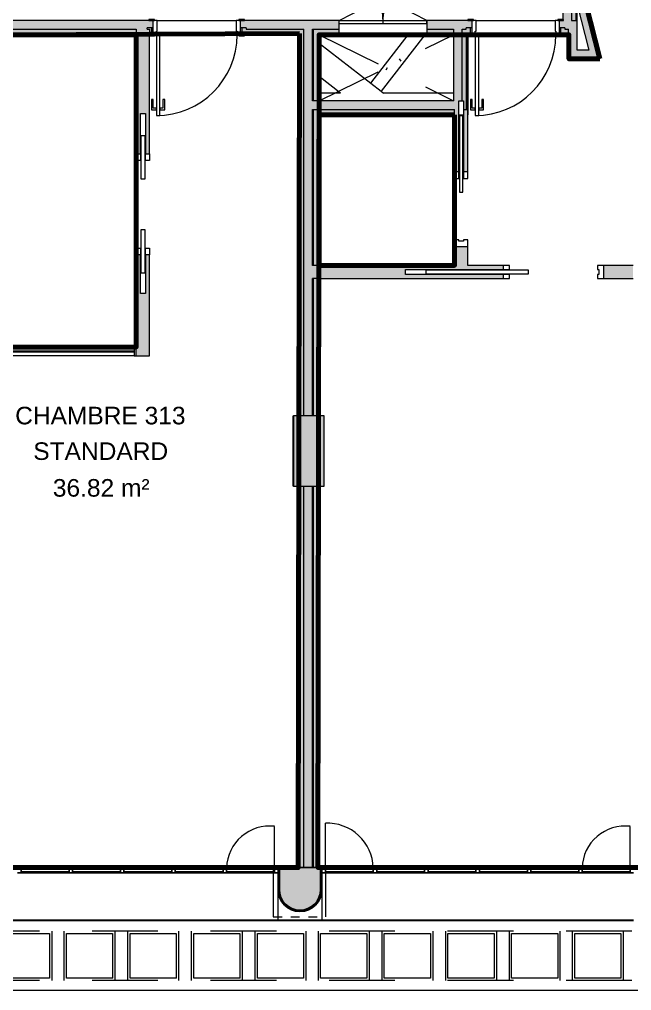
# Model space of a CAD drawing. Header units: metres. Extents: x -227.9 to -140, y 38 to 92.1.
# Drawn here: x -160.16 to -153.19, y 39.07 to 50.13 of the extents above; entities that cross this region are included whole.
import ezdxf

# ---------------------------------------------------------------- set-up
doc = ezdxf.new("R2010")
doc.units = ezdxf.units.M
doc.linetypes.add('JIS_02_0.7', pattern=[1.35, 0.75, -0.6])
doc.linetypes.add('Projeté', pattern=[0.003969, 0.002381, -0.001587])
for name, color, linetype, lineweight in [('A-AREA-IDEN', 7, 'Continuous', 9), ('A-DOOR', 7, 'Continuous', 5), ('A-FLOR', 7, 'Continuous', 5), ('A-GLAZ', 7, 'Continuous', 5), ('A-WALL', 7, 'Continuous', 5), ('A-WALL-PATT', 7, 'Continuous', 13), ('I-WALL', 7, 'Continuous', 5), ('Q-SPCQ', 7, 'Continuous', 5), ('S-COLS', 7, 'Continuous', 5)]:
    doc.layers.add(name, color=color, linetype=linetype, lineweight=lineweight)
doc.layers.add('A-DETL', color=94, linetype='Continuous', lineweight=5, true_color=0x00a600)
doc.layers.add('A-DETL-MBND', color=9, linetype='Continuous', lineweight=5, true_color=0xc0c0c0)
doc.layers.add('Chambre', color=40, linetype='Continuous')
doc.layers.add('SDB', color=230, linetype='Continuous')
doc.styles.add('Arial_1', font='arial.ttf', dxfattribs={"height": 0.2})

msp = doc.modelspace()

# ---------------------------------------------------------------- hatches: boundary and pattern name
at = {"layer": 'A-WALL', "true_color": 0x808080}
for points in [[(-156.969, 39.97), (-156.914, 39.976), (-156.861, 39.994), (-156.814, 40.024), (-156.774, 40.064), (-156.744, 40.111), (-156.726, 40.164), (-156.719, 40.22), (-156.719, 40.47), (-156.734, 40.47), (-156.734, 40.22), (-156.74, 40.167), (-156.758, 40.118), (-156.786, 40.073), (-156.823, 40.036), (-156.867, 40.008), (-156.917, 39.991), (-156.969, 39.985), (-157.022, 39.991), (-157.071, 40.008), (-157.116, 40.036), (-157.153, 40.073), (-157.181, 40.118), (-157.199, 40.167), (-157.204, 40.22), (-157.204, 40.47), (-157.219, 40.47), (-157.219, 40.22), (-157.213, 40.164), (-157.195, 40.111), (-157.165, 40.064), (-157.125, 40.024), (-157.078, 39.994), (-157.025, 39.976)], [(-156.969, 39.985), (-156.917, 39.991), (-156.867, 40.008), (-156.823, 40.036), (-156.786, 40.073), (-156.758, 40.118), (-156.74, 40.167), (-156.734, 40.22), (-156.734, 40.47), (-157.204, 40.47), (-157.204, 40.22), (-157.199, 40.167), (-157.181, 40.118), (-157.153, 40.073), (-157.116, 40.036), (-157.071, 40.008), (-157.022, 39.991)]]:
    msp.add_hatch(color=8, dxfattribs=at).paths.add_polyline_path(points)
at = {"layer": 'A-WALL-PATT', "lineweight": 5, "true_color": 0xaaaaaa}
h = msp.add_hatch(color=253, dxfattribs=at)
h.paths.add_polyline_path([(-156.825, 45.614), (-156.815, 45.614), (-156.815, 47.175), (-156.825, 47.175), (-156.825, 45.639)])
h.paths.add_polyline_path([(-156.825, 47.325), (-156.815, 47.325), (-156.815, 49.101), (-156.825, 49.101), (-156.825, 47.782)])
h.paths.add_polyline_path([(-156.825, 49.201), (-156.815, 49.201), (-156.815, 50.014), (-156.825, 50.014), (-156.825, 49.39)])
msp.add_hatch(color=253, dxfattribs=at).paths.add_polyline_path([(-156.815, 40.47), (-156.815, 44.814), (-156.825, 44.814), (-156.825, 40.47)])
at = {"layer": 'I-WALL', "true_color": 0xaaaaaa}
h = msp.add_hatch(color=253, dxfattribs=at)
h.paths.add_polyline_path([(-153.968, 50.114), (-153.875, 50.114), (-153.875, 50.543), (-153.934, 50.776), (-153.875, 50.791), (-153.875, 50.979), (-153.975, 50.979), (-153.975, 50.124), (-153.968, 50.124)])
h.paths.add_polyline_path([(-153.975, 51.979), (-153.875, 51.979), (-153.875, 52.32), (-153.924, 52.314), (-153.973, 52.301), (-153.962, 52.258), (-153.972, 52.255), (-153.975, 52.267), (-153.975, 52.069)])
h = msp.add_hatch(color=253, dxfattribs=at)
h.paths.add_polyline_path([(-153.825, 50.114), (-153.825, 50.345), (-153.875, 50.543), (-153.875, 50.114)])
h.paths.add_polyline_path([(-153.825, 50.752), (-153.825, 50.794), (-153.834, 50.791)])
h.paths.add_polyline_path([(-153.875, 50.894), (-153.825, 50.907), (-153.825, 50.979), (-153.875, 50.979)])
h.paths.add_polyline_path([(-153.825, 51.979), (-153.825, 51.987), (-153.855, 51.979)])
h.paths.add_polyline_path([(-153.875, 52.077), (-153.825, 52.09), (-153.825, 52.326), (-153.875, 52.32), (-153.875, 52.301)])
h = msp.add_hatch(color=253, dxfattribs=at)
h.paths.add_polyline_path([(-153.825, 50.114), (-153.812, 50.114), (-153.812, 50.294), (-153.825, 50.345), (-153.825, 50.193)])
h.paths.add_polyline_path([(-153.812, 50.701), (-153.812, 50.745), (-153.822, 50.743), (-153.819, 50.729)])
h.paths.add_polyline_path([(-153.825, 50.959), (-153.812, 50.962), (-153.812, 50.979), (-153.825, 50.979)])
h.paths.add_polyline_path([(-153.812, 51.979), (-153.812, 51.99), (-153.825, 51.987), (-153.825, 51.979)])
h.paths.add_polyline_path([(-153.825, 52.141), (-153.812, 52.145), (-153.812, 52.328), (-153.825, 52.326), (-153.825, 52.301)])
for points in [[(-153.552, 49.676), (-153.837, 50.801), (-153.934, 50.776), (-153.655, 49.676)], [(-153.912, 49.776), (-153.812, 49.776), (-153.812, 50.114), (-153.912, 50.114), (-153.912, 49.925)], [(-156.825, 45.614), (-156.825, 50.014), (-156.925, 50.014), (-156.925, 45.614)], [(-155.16, 49.101), (-155.16, 49.2), (-155.121, 49.2), (-155.121, 50.014), (-155.221, 50.014), (-155.221, 49.101), (-155.207, 49.101)], [(-156.988, 45.614), (-156.975, 45.614), (-156.975, 49.951), (-156.988, 49.951), (-156.988, 45.639)], [(-156.925, 45.614), (-156.925, 49.964), (-156.975, 49.964), (-156.975, 45.614)], [(-155.105, 49.101), (-155.071, 49.101), (-155.071, 49.964), (-155.121, 49.964), (-155.121, 49.2), (-155.105, 49.2)], [(-155.071, 49.101), (-155.058, 49.101), (-155.058, 49.951), (-155.071, 49.951), (-155.071, 49.39)], [(-153.655, 49.676), (-153.68, 49.776), (-153.912, 49.776), (-153.912, 49.676)], [(-156.765, 49.101), (-155.221, 49.101), (-155.221, 49.201), (-156.825, 49.201), (-156.825, 49.101), (-156.815, 49.101)], [(-155.221, 49.051), (-155.207, 49.051), (-155.207, 49.101), (-156.765, 49.101), (-156.765, 49.051), (-155.293, 49.051)], [(-155.207, 49.038), (-155.207, 49.051), (-156.752, 49.051), (-156.752, 49.038), (-155.221, 49.038)], [(-156.975, 40.47), (-156.975, 44.814), (-156.988, 44.814), (-156.988, 40.47)], [(-156.925, 40.47), (-156.925, 44.814), (-156.975, 44.814), (-156.975, 40.47)], [(-156.825, 40.47), (-156.825, 44.814), (-156.925, 44.814), (-156.925, 40.47)], [(-156.765, 40.47), (-156.765, 44.814), (-156.815, 44.814), (-156.815, 40.47)], [(-156.752, 40.47), (-156.752, 44.814), (-156.765, 44.814), (-156.765, 40.47)]]:
    msp.add_hatch(color=253, dxfattribs=at).paths.add_polyline_path(points)
h = msp.add_hatch(color=253, dxfattribs=at)
h.paths.add_polyline_path([(-153.912, 50.014), (-153.912, 50.114), (-154.013, 50.114), (-154.013, 50.032), (-153.95, 50.032), (-153.95, 50.014)])
h.paths.add_polyline_path([(-155.524, 50.014), (-155.076, 50.014), (-155.076, 50.032), (-155.013, 50.032), (-155.013, 50.114), (-155.524, 50.114), (-155.524, 50.032)])
h.paths.add_polyline_path([(-157.582, 50.014), (-156.524, 50.014), (-156.524, 50.114), (-157.645, 50.114), (-157.645, 50.032), (-157.582, 50.032)])
h.paths.add_polyline_path([(-158.708, 50.014), (-158.708, 50.032), (-158.645, 50.032), (-158.645, 50.114), (-160.57, 50.114), (-160.57, 50.014), (-158.833, 50.014)])
h.paths.add_polyline_path([(-162.97, 50.014), (-161.57, 50.014), (-161.57, 50.114), (-167.285, 50.114), (-167.285, 50.032), (-167.222, 50.032), (-167.222, 50.014), (-163.12, 50.014)])
h.paths.add_polyline_path([(-168.348, 50.014), (-168.348, 50.032), (-168.285, 50.032), (-168.285, 50.114), (-169.889, 50.114), (-169.889, 50.014), (-168.412, 50.014)])
h = msp.add_hatch(color=253, dxfattribs=at)
h.paths.add_polyline_path([(-155.221, 49.964), (-155.221, 50.014), (-155.524, 50.014), (-155.524, 49.964), (-155.293, 49.964)])
h.paths.add_polyline_path([(-155.026, 49.964), (-155.026, 50.032), (-155.076, 50.032), (-155.076, 50.014), (-155.121, 50.014), (-155.121, 49.964), (-155.071, 49.964)])
h.paths.add_polyline_path([(-153.912, 49.964), (-153.912, 50.014), (-153.95, 50.014), (-153.95, 50.032), (-154, 50.032), (-154, 49.964)])
h.paths.add_polyline_path([(-158.658, 49.964), (-158.658, 50.032), (-158.683, 50.032), (-158.683, 49.964)])
h.paths.add_polyline_path([(-156.938, 49.964), (-156.925, 49.964), (-156.925, 50.014), (-157.582, 50.014), (-157.582, 50.032), (-157.632, 50.032), (-157.632, 49.964), (-156.975, 49.964)])
h.paths.add_polyline_path([(-156.765, 49.964), (-156.524, 49.964), (-156.524, 50.014), (-156.815, 50.014), (-156.815, 49.964)])
h.paths.add_polyline_path([(-159.405, 49.964), (-158.833, 49.964), (-158.833, 50.014), (-160.42, 50.014), (-160.42, 49.964), (-160.37, 49.964)])
h.paths.add_polyline_path([(-160.52, 49.964), (-160.52, 50.014), (-160.57, 50.014), (-160.57, 49.964)])
h.paths.add_polyline_path([(-161.77, 49.964), (-161.72, 49.964), (-161.72, 50.014), (-162.97, 50.014), (-162.97, 49.964), (-162.694, 49.964)])
h.paths.add_polyline_path([(-163.12, 49.964), (-163.12, 50.014), (-167.08, 50.014), (-167.08, 49.964), (-165.983, 49.964)])
h.paths.add_polyline_path([(-161.57, 49.964), (-161.57, 50.014), (-161.62, 50.014), (-161.62, 49.964)])
h.paths.add_polyline_path([(-168.312, 49.964), (-168.298, 49.964), (-168.298, 50.032), (-168.312, 50.032), (-168.312, 50.014)])
h.paths.add_polyline_path([(-168.412, 49.964), (-168.412, 50.014), (-169.415, 50.014), (-169.415, 49.964), (-168.45, 49.964)])
h.paths.add_polyline_path([(-167.272, 49.964), (-167.18, 49.964), (-167.18, 50.014), (-167.222, 50.014), (-167.222, 50.032), (-167.272, 50.032)])
h.paths.add_polyline_path([(-169.889, 49.964), (-169.525, 49.964), (-169.525, 50.014), (-169.889, 50.014)])
h = msp.add_hatch(color=253, dxfattribs=at)
h.paths.add_polyline_path([(-155.013, 49.951), (-155.013, 50.032), (-155.026, 50.032), (-155.026, 49.964), (-155.071, 49.964), (-155.071, 49.951), (-155.058, 49.951)])
h.paths.add_polyline_path([(-153.968, 49.951), (-153.912, 49.951), (-153.912, 49.964), (-154, 49.964), (-154, 50.032), (-154.013, 50.032), (-154.013, 49.951)])
h.paths.add_polyline_path([(-157.645, 49.951), (-156.975, 49.951), (-156.975, 49.964), (-157.632, 49.964), (-157.632, 50.032), (-157.645, 50.032), (-157.645, 49.994)])
h.paths.add_polyline_path([(-156.765, 49.951), (-156.524, 49.951), (-156.524, 49.964), (-156.765, 49.964)])
h.paths.add_polyline_path([(-155.293, 49.951), (-155.221, 49.951), (-155.221, 49.964), (-155.524, 49.964), (-155.524, 49.951)])
h.paths.add_polyline_path([(-158.833, 49.951), (-158.833, 49.964), (-160.37, 49.964), (-160.37, 49.951), (-159.405, 49.951)])
h.paths.add_polyline_path([(-158.645, 49.951), (-158.645, 50.032), (-158.658, 50.032), (-158.658, 49.964), (-158.683, 49.964), (-158.683, 49.951)])
h.paths.add_polyline_path([(-162.97, 49.951), (-161.77, 49.951), (-161.77, 49.964), (-162.97, 49.964)])
h.paths.add_polyline_path([(-160.52, 49.951), (-160.52, 49.964), (-160.57, 49.964), (-160.57, 49.951)])
h.paths.add_polyline_path([(-161.57, 49.951), (-161.57, 49.964), (-161.62, 49.964), (-161.62, 49.951)])
h.paths.add_polyline_path([(-163.12, 49.951), (-163.12, 49.964), (-167.08, 49.964), (-167.08, 49.951), (-165.983, 49.951)])
h.paths.add_polyline_path([(-167.24, 49.951), (-167.18, 49.951), (-167.18, 49.964), (-167.272, 49.964), (-167.272, 50.032), (-167.285, 50.032), (-167.285, 49.951)])
h.paths.add_polyline_path([(-168.285, 49.951), (-168.285, 50.032), (-168.298, 50.032), (-168.298, 49.964), (-168.312, 49.964), (-168.312, 49.951)])
h.paths.add_polyline_path([(-168.412, 49.951), (-168.412, 49.964), (-169.365, 49.964), (-169.365, 49.951), (-168.45, 49.951)])
h.paths.add_polyline_path([(-169.889, 49.951), (-169.575, 49.951), (-169.575, 49.964), (-169.889, 49.964)])
h = msp.add_hatch(color=253, dxfattribs=at)
h.paths.add_polyline_path([(-158.833, 46.296), (-158.683, 46.296), (-158.683, 47.446), (-158.73, 47.446), (-158.73, 47.006), (-158.785, 47.006), (-158.785, 47.446), (-158.833, 47.446), (-158.833, 46.396)])
h.paths.add_polyline_path([(-158.833, 48.596), (-158.785, 48.596), (-158.785, 49.056), (-158.73, 49.056), (-158.73, 48.596), (-158.683, 48.596), (-158.683, 49.941), (-158.69, 49.941), (-158.69, 49.951), (-158.683, 49.951), (-158.683, 50.014), (-158.833, 50.014), (-158.833, 48.854)])
h = msp.add_hatch(color=253, dxfattribs=at)
h.paths.add_polyline_path([(-156.765, 45.614), (-156.765, 45.614), (-156.765, 47.175), (-156.815, 47.175), (-156.815, 45.614)])
h.paths.add_polyline_path([(-156.815, 47.325), (-156.765, 47.325), (-156.765, 49.101), (-156.815, 49.101), (-156.815, 47.782)])
h.paths.add_polyline_path([(-156.765, 49.201), (-156.765, 49.964), (-156.815, 49.964), (-156.815, 49.201)])
h = msp.add_hatch(color=253, dxfattribs=at)
h.paths.add_polyline_path([(-156.765, 45.614), (-156.752, 45.614), (-156.752, 47.175), (-156.765, 47.175), (-156.765, 45.639)])
h.paths.add_polyline_path([(-156.765, 47.325), (-156.752, 47.325), (-156.752, 49.051), (-156.765, 49.051), (-156.765, 47.782)])
h.paths.add_polyline_path([(-156.765, 49.201), (-156.752, 49.201), (-156.752, 49.951), (-156.765, 49.951), (-156.765, 49.39)])
h = msp.add_hatch(color=253, dxfattribs=at)
h.paths.add_polyline_path([(-155.207, 47.325), (-155.057, 47.325), (-155.057, 47.54), (-155.207, 47.54)])
h.paths.add_polyline_path([(-155.057, 48.39), (-155.058, 49.101), (-155.105, 49.101), (-155.105, 48.39)])
h.paths.add_polyline_path([(-155.16, 48.39), (-155.16, 49.101), (-155.207, 49.101), (-155.207, 48.39)])
h = msp.add_hatch(color=253, dxfattribs=at)
h.paths.add_polyline_path([(-153.506, 47.175), (-153.174, 47.175), (-153.174, 47.325), (-153.506, 47.325), (-153.506, 47.223)])
h.paths.add_polyline_path([(-154.656, 47.175), (-154.656, 47.223), (-155.766, 47.223), (-155.766, 47.278), (-154.656, 47.278), (-154.656, 47.325), (-156.825, 47.325), (-156.825, 47.175), (-156.115, 47.175)])
at = {"layer": 'S-COLS', "lineweight": 9, "true_color": 0x808080}
msp.add_hatch(color=8, dxfattribs=at).paths.add_polyline_path([(-156.694, 44.814), (-156.694, 45.614), (-157.044, 45.614), (-157.044, 44.814)])

# ---------------------------------------------------------------- linework, layer by layer
at = {"layer": 'A-DETL', "color": 7, "linetype": 'JIS_02_0.7'}
for p, q in [((-156.752, 49.201), (-155.221, 49.951)), ((-156.752, 49.951), (-155.221, 49.201))]:
    msp.add_line(p, q, dxfattribs=at)
at = {"layer": 'A-DETL', "color": 9, "linetype": 'JIS_02_0.7', "lineweight": 9, "true_color": 0xc0c0c0}
for p, q in [((-151.837, 39.745), (-165.416, 39.745)), ((-160.349, 39.721), (-159.823, 39.721)), ((-159.823, 39.721), (-159.823, 39.211)), ((-159.797, 39.745), (-159.797, 39.185)), ((-159.657, 39.745), (-159.657, 39.185)), ((-159.629, 39.211), (-159.629, 39.721)), ((-159.629, 39.721), (-159.103, 39.721)), ((-159.103, 39.721), (-159.103, 39.211)), ((-159.077, 39.745), (-159.077, 39.185)), ((-158.932, 39.745), (-158.932, 39.185)), ((-158.904, 39.211), (-158.904, 39.721)), ((-158.904, 39.721), (-158.378, 39.721)), ((-158.378, 39.721), (-158.378, 39.211)), ((-158.352, 39.745), (-158.352, 39.185)), ((-158.207, 39.745), (-158.207, 39.185)), ((-158.179, 39.211), (-158.179, 39.721)), ((-158.179, 39.721), (-157.653, 39.721)), ((-157.653, 39.721), (-157.653, 39.211)), ((-157.627, 39.745), (-157.627, 39.185)), ((-157.482, 39.745), (-157.482, 39.185)), ((-157.454, 39.211), (-157.454, 39.721)), ((-157.454, 39.721), (-156.928, 39.721)), ((-156.928, 39.721), (-156.928, 39.211)), ((-156.902, 39.745), (-156.902, 39.185)), ((-156.762, 39.745), (-156.762, 39.185)), ((-156.734, 39.211), (-156.734, 39.721)), ((-156.734, 39.721), (-156.208, 39.721)), ((-156.208, 39.721), (-156.208, 39.211)), ((-156.182, 39.745), (-156.182, 39.185)), ((-156.037, 39.745), (-156.037, 39.185)), ((-156.009, 39.211), (-156.009, 39.721)), ((-156.009, 39.721), (-155.483, 39.721)), ((-155.483, 39.721), (-155.483, 39.211)), ((-155.457, 39.745), (-155.457, 39.185)), ((-155.312, 39.745), (-155.312, 39.185)), ((-155.284, 39.211), (-155.284, 39.721)), ((-155.284, 39.721), (-154.758, 39.721)), ((-154.758, 39.721), (-154.758, 39.211)), ((-154.732, 39.745), (-154.732, 39.185)), ((-154.587, 39.745), (-154.587, 39.185)), ((-154.559, 39.211), (-154.559, 39.721)), ((-154.559, 39.721), (-154.033, 39.721)), ((-154.033, 39.721), (-154.033, 39.211)), ((-154.007, 39.745), (-154.007, 39.185)), ((-153.867, 39.745), (-153.867, 39.185)), ((-153.839, 39.211), (-153.839, 39.721)), ((-153.839, 39.721), (-153.313, 39.721)), ((-153.313, 39.721), (-153.313, 39.211)), ((-153.287, 39.745), (-153.287, 39.185)), ((-151.837, 39.185), (-165.412, 39.185)), ((-159.822, 39.211), (-160.349, 39.211)), ((-159.102, 39.211), (-159.629, 39.211)), ((-158.377, 39.211), (-158.904, 39.211)), ((-157.652, 39.211), (-158.179, 39.211)), ((-156.927, 39.211), (-157.454, 39.211)), ((-156.207, 39.211), (-156.734, 39.211)), ((-155.482, 39.211), (-156.009, 39.211)), ((-154.757, 39.211), (-155.284, 39.211)), ((-154.032, 39.211), (-154.559, 39.211)), ((-153.312, 39.211), (-153.839, 39.211))]:
    msp.add_line(p, q, dxfattribs=at)
at = {"layer": 'A-DETL', "color": 7}
msp.add_line((-151.695, 39.07), (-222.893, 39.07), dxfattribs=at)
at = {"layer": 'A-DETL-MBND', "lineweight": 9}
for p, q in [((-156.162, 49.399), (-155.737, 49.951)), ((-155.548, 49.951), (-156.044, 49.308)), ((-156.752, 49.854), (-156.162, 49.399)), ((-156.507, 49.286), (-156.752, 49.475)), ((-156.162, 49.399), (-156.044, 49.308)), ((-156.162, 49.399), (-156.044, 49.308)), ((-156.044, 49.308), (-156.016, 49.286)), ((-151.695, 39.07), (-222.893, 39.07))]:
    msp.add_line(p, q, dxfattribs=at)
at = {"layer": 'A-DETL-MBND', "color": 7, "linetype": 'Continuous', "lineweight": 9}
for p, q in [((-155.817, 49.649), (-155.834, 49.679)), ((-155.975, 49.576), (-155.992, 49.547))]:
    msp.add_line(p, q, dxfattribs=at)
at = {"layer": 'A-DOOR', "color": 9, "true_color": 0xc0c0c0}
for p, q in [((-156.524, 50.114), (-156.079, 50.341)), ((-155.524, 50.114), (-155.97, 50.341)), ((-158.625, 50.124), (-158.69, 50.124)), ((-158.69, 50.124), (-158.69, 50.114)), ((-158.69, 50.114), (-158.625, 50.114)), ((-158.595, 50.114), (-158.645, 50.114)), ((-158.645, 50.114), (-158.645, 49.951)), ((-158.625, 50.114), (-158.625, 50.124)), ((-158.595, 49.994), (-158.595, 50.114)), ((-157.645, 50.114), (-157.695, 50.114)), ((-157.695, 50.114), (-157.695, 49.994)), ((-157.6, 50.124), (-157.665, 50.124)), ((-157.665, 50.124), (-157.665, 50.114)), ((-157.665, 50.114), (-157.6, 50.114)), ((-157.645, 49.951), (-157.645, 50.114)), ((-157.6, 50.114), (-157.6, 50.124)), ((-154.993, 50.124), (-155.058, 50.124)), ((-155.058, 50.124), (-155.058, 50.114)), ((-155.058, 50.114), (-154.993, 50.114)), ((-154.963, 50.114), (-155.013, 50.114)), ((-155.013, 50.114), (-155.013, 49.951)), ((-154.993, 50.114), (-154.993, 50.124)), ((-154.963, 49.994), (-154.963, 50.114)), ((-154.013, 50.114), (-154.063, 50.114)), ((-154.063, 50.114), (-154.063, 49.994)), ((-153.968, 50.124), (-154.033, 50.124)), ((-154.033, 50.124), (-154.033, 50.114)), ((-154.033, 50.114), (-153.968, 50.114)), ((-154.013, 49.951), (-154.013, 50.114)), ((-153.968, 50.114), (-153.968, 50.124)), ((-158.605, 49.951), (-158.605, 49.994)), ((-158.605, 49.994), (-158.595, 49.994)), ((-157.695, 49.994), (-157.685, 49.994)), ((-157.685, 49.994), (-157.685, 49.951)), ((-154.973, 49.951), (-154.973, 49.994)), ((-154.973, 49.994), (-154.963, 49.994)), ((-154.063, 49.994), (-154.053, 49.994)), ((-154.053, 49.994), (-154.053, 49.951)), ((-158.625, 49.951), (-158.69, 49.951)), ((-158.69, 49.951), (-158.69, 49.941)), ((-158.69, 49.941), (-158.625, 49.941)), ((-158.645, 49.951), (-158.605, 49.951)), ((-158.625, 49.941), (-158.625, 49.951)), ((-157.685, 49.951), (-157.645, 49.951)), ((-157.6, 49.951), (-157.665, 49.951)), ((-157.665, 49.951), (-157.665, 49.941)), ((-157.665, 49.941), (-157.6, 49.941)), ((-157.6, 49.941), (-157.6, 49.951)), ((-154.993, 49.951), (-155.058, 49.951)), ((-155.058, 49.951), (-155.058, 49.941)), ((-155.058, 49.941), (-154.993, 49.941)), ((-155.013, 49.951), (-154.973, 49.951)), ((-154.993, 49.941), (-154.993, 49.951)), ((-154.053, 49.951), (-154.013, 49.951)), ((-153.968, 49.951), (-154.033, 49.951)), ((-154.033, 49.951), (-154.033, 49.941)), ((-154.033, 49.941), (-153.968, 49.941)), ((-153.968, 49.941), (-153.968, 49.951)), ((-158.833, 48.596), (-158.785, 48.596)), ((-158.833, 48.521), (-158.833, 48.596)), ((-158.785, 48.596), (-158.785, 48.521)), ((-158.73, 48.596), (-158.683, 48.596)), ((-158.73, 48.521), (-158.73, 48.596)), ((-158.683, 48.596), (-158.683, 48.521)), ((-158.785, 48.521), (-158.833, 48.521)), ((-158.683, 48.521), (-158.73, 48.521)), ((-155.16, 48.39), (-155.207, 48.39)), ((-155.207, 48.39), (-155.207, 48.315)), ((-155.16, 48.315), (-155.16, 48.39)), ((-155.057, 48.39), (-155.105, 48.39)), ((-155.105, 48.39), (-155.105, 48.315)), ((-155.057, 48.315), (-155.057, 48.39)), ((-155.207, 48.315), (-155.16, 48.315)), ((-155.105, 48.315), (-155.057, 48.315)), ((-155.16, 47.615), (-155.207, 47.615)), ((-155.207, 47.615), (-155.207, 47.54)), ((-155.16, 47.6), (-155.16, 47.615)), ((-155.105, 47.6), (-155.16, 47.6)), ((-155.105, 47.615), (-155.105, 47.6)), ((-155.057, 47.615), (-155.105, 47.615)), ((-155.057, 47.54), (-155.057, 47.615)), ((-158.833, 47.521), (-158.785, 47.521)), ((-158.833, 47.446), (-158.833, 47.521)), ((-158.785, 47.446), (-158.833, 47.446)), ((-158.785, 47.521), (-158.785, 47.446)), ((-158.73, 47.521), (-158.683, 47.521)), ((-158.73, 47.446), (-158.73, 47.521)), ((-158.683, 47.446), (-158.73, 47.446)), ((-158.683, 47.521), (-158.683, 47.446)), ((-155.207, 47.54), (-155.057, 47.54)), ((-154.581, 47.325), (-154.656, 47.325)), ((-154.656, 47.325), (-154.656, 47.278)), ((-154.581, 47.278), (-154.581, 47.325)), ((-153.506, 47.325), (-153.581, 47.325)), ((-153.581, 47.325), (-153.581, 47.278)), ((-153.506, 47.175), (-153.506, 47.325)), ((-154.656, 47.278), (-154.581, 47.278)), ((-154.581, 47.223), (-154.656, 47.223)), ((-154.656, 47.223), (-154.656, 47.175)), ((-154.581, 47.175), (-154.581, 47.223)), ((-153.581, 47.278), (-153.566, 47.278)), ((-153.566, 47.223), (-153.581, 47.223)), ((-153.581, 47.223), (-153.581, 47.175)), ((-153.566, 47.278), (-153.566, 47.223)), ((-154.656, 47.175), (-154.581, 47.175)), ((-153.581, 47.175), (-153.506, 47.175))]:
    msp.add_line(p, q, dxfattribs=at)
at = {"layer": 'A-DOOR', "color": 9, "lineweight": 9, "true_color": 0xc0c0c0}
for p, q in [((-156.522, 50.114), (-156.025, 50.114)), ((-156.522, 50.074), (-156.522, 50.114)), ((-156.025, 50.114), (-156.025, 50.074)), ((-156.023, 50.114), (-155.526, 50.114)), ((-156.023, 50.074), (-156.023, 50.114)), ((-155.526, 50.114), (-155.526, 50.074)), ((-156.025, 50.074), (-156.522, 50.074)), ((-155.526, 50.074), (-156.023, 50.074))]:
    msp.add_line(p, q, dxfattribs=at)
at = {"layer": 'A-DOOR'}
for p, q in [((-158.605, 49.951), (-158.605, 49.031)), ((-158.565, 49.951), (-158.605, 49.951)), ((-158.565, 49.031), (-158.565, 49.951)), ((-154.973, 49.951), (-154.973, 49.031)), ((-154.933, 49.951), (-154.973, 49.951)), ((-154.933, 49.031), (-154.933, 49.951)), ((-158.64, 49.216), (-158.66, 49.216)), ((-158.66, 49.216), (-158.66, 49.096)), ((-158.64, 49.116), (-158.64, 49.216)), ((-158.51, 49.216), (-158.53, 49.216)), ((-158.53, 49.216), (-158.53, 49.116)), ((-158.51, 49.096), (-158.51, 49.216)), ((-155.008, 49.216), (-155.028, 49.216)), ((-155.028, 49.216), (-155.028, 49.096)), ((-155.008, 49.116), (-155.008, 49.216)), ((-154.878, 49.216), (-154.898, 49.216)), ((-154.898, 49.216), (-154.898, 49.116)), ((-154.878, 49.096), (-154.878, 49.216)), ((-158.66, 49.096), (-158.605, 49.096)), ((-158.605, 49.116), (-158.64, 49.116)), ((-158.605, 49.096), (-158.605, 49.116)), ((-158.53, 49.116), (-158.565, 49.116)), ((-158.565, 49.116), (-158.565, 49.096)), ((-158.565, 49.096), (-158.51, 49.096)), ((-155.028, 49.096), (-154.973, 49.096)), ((-154.973, 49.116), (-155.008, 49.116)), ((-154.973, 49.096), (-154.973, 49.116)), ((-154.898, 49.116), (-154.933, 49.116)), ((-154.933, 49.116), (-154.933, 49.096)), ((-154.933, 49.096), (-154.878, 49.096)), ((-158.605, 49.031), (-158.565, 49.031)), ((-154.973, 49.031), (-154.933, 49.031)), ((-158.778, 48.806), (-158.738, 48.806)), ((-158.778, 48.306), (-158.778, 48.806)), ((-158.738, 48.806), (-158.738, 48.306)), ((-158.738, 48.306), (-158.778, 48.306)), ((-158.778, 47.236), (-158.778, 47.736)), ((-158.778, 47.736), (-158.738, 47.736)), ((-158.738, 47.736), (-158.738, 47.236)), ((-158.738, 47.236), (-158.778, 47.236))]:
    msp.add_line(p, q, dxfattribs=at)
at = {"layer": 'A-DOOR', "lineweight": 9}
for p, q in [((-155.112, 49.03), (-155.152, 49.03)), ((-155.152, 49.03), (-155.152, 48.16)), ((-155.112, 48.16), (-155.112, 49.03)), ((-155.152, 48.16), (-155.112, 48.16)), ((-154.366, 47.27), (-155.536, 47.27)), ((-155.536, 47.27), (-155.536, 47.23)), ((-155.536, 47.23), (-154.366, 47.23)), ((-154.366, 47.23), (-154.366, 47.27))]:
    msp.add_line(p, q, dxfattribs=at)
at = {"layer": 'A-DOOR', "color": 9, "true_color": 0xc0c0c0}
for centre, start, end in [((-156.478, 50.124), 358.6205, 28.3795), ((-155.57, 50.124), 151.6205, 181.3795)]:
    msp.add_arc(centre, 0.455, start, end, dxfattribs=at)
at = {"layer": 'A-DOOR'}
for centre in [(-158.605, 49.951), (-154.973, 49.951)]:
    msp.add_arc(centre, 0.92, 270, 0, dxfattribs=at)
at = {"layer": 'A-FLOR'}
for p, q in [((-155.057, 49.941), (-155.057, 49.038)), ((-157.045, 44.814), (-157.045, 45.614)), ((-157.045, 45.614), (-157.044, 45.614)), ((-157.044, 44.814), (-157.045, 44.814))]:
    msp.add_line(p, q, dxfattribs=at)
at = {"layer": 'A-FLOR', "lineweight": 9}
for p, q in [((-156.507, 49.286), (-156.752, 49.286)), ((-155.221, 49.286), (-156.016, 49.286))]:
    msp.add_line(p, q, dxfattribs=at)
at = {"layer": 'A-GLAZ'}
for p, q in [((-160.308, 46.396), (-158.858, 46.396)), ((-158.858, 46.296), (-160.308, 46.296))]:
    msp.add_line(p, q, dxfattribs=at)
at = {"layer": 'A-GLAZ', "lineweight": 13}
for p, q in [((-158.858, 46.351), (-160.308, 46.351)), ((-160.308, 46.341), (-158.858, 46.341)), ((-158.833, 46.396), (-158.858, 46.396)), ((-158.858, 46.396), (-158.858, 46.296)), ((-158.858, 46.341), (-158.858, 46.351)), ((-158.833, 46.296), (-158.833, 46.396)), ((-158.858, 46.296), (-158.833, 46.296))]:
    msp.add_line(p, q, dxfattribs=at)
at = {"layer": 'A-GLAZ', "lineweight": 9}
for p, q in [((-157.259, 40.47), (-157.259, 40.939)), ((-156.679, 40.47), (-156.679, 40.974)), ((-153.209, 40.47), (-153.209, 40.939)), ((-159.6, 40.47), (-160.145, 40.47)), ((-159.015, 40.47), (-159.56, 40.47)), ((-158.43, 40.47), (-158.975, 40.47)), ((-157.845, 40.47), (-158.39, 40.47)), ((-157.259, 40.47), (-157.805, 40.47)), ((-157.273, 40.47), (-157.273, 39.91)), ((-156.134, 40.47), (-156.679, 40.47)), ((-156.673, 39.91), (-156.673, 40.47)), ((-155.549, 40.47), (-156.094, 40.47)), ((-154.964, 40.47), (-155.509, 40.47)), ((-154.379, 40.47), (-154.924, 40.47)), ((-153.794, 40.47), (-154.339, 40.47)), ((-153.209, 40.47), (-153.754, 40.47)), ((-160.145, 40.41), (-159.6, 40.41)), ((-159.56, 40.41), (-159.015, 40.41)), ((-158.975, 40.41), (-158.43, 40.41)), ((-158.39, 40.41), (-157.845, 40.41)), ((-157.805, 40.41), (-157.259, 40.41)), ((-156.679, 40.41), (-156.134, 40.41)), ((-156.094, 40.41), (-155.549, 40.41)), ((-155.509, 40.41), (-154.964, 40.41)), ((-154.924, 40.41), (-154.379, 40.41)), ((-154.339, 40.41), (-153.794, 40.41)), ((-153.754, 40.41), (-153.209, 40.41)), ((-157.219, 40.22), (-157.219, 40.199)), ((-156.719, 40.199), (-156.719, 40.22)), ((-160.77, 39.877), (-157.219, 39.877)), ((-160.77, 39.867), (-157.219, 39.867)), ((-157.219, 39.877), (-157.219, 39.867)), ((-156.719, 39.867), (-156.719, 39.877)), ((-156.719, 39.877), (-153.169, 39.877)), ((-156.719, 39.867), (-153.169, 39.867))]:
    msp.add_line(p, q, dxfattribs=at)
at = {"layer": 'A-GLAZ', "lineweight": 25}
for p, q in [((-160.185, 40.47), (-160.145, 40.47)), ((-160.145, 40.47), (-160.145, 40.41)), ((-159.6, 40.41), (-159.6, 40.47)), ((-159.6, 40.47), (-159.56, 40.47)), ((-159.56, 40.47), (-159.56, 40.41)), ((-159.015, 40.41), (-159.015, 40.47)), ((-159.015, 40.47), (-158.975, 40.47)), ((-158.975, 40.47), (-158.975, 40.41)), ((-158.43, 40.41), (-158.43, 40.47)), ((-158.43, 40.47), (-158.39, 40.47)), ((-158.39, 40.47), (-158.39, 40.41)), ((-157.845, 40.41), (-157.845, 40.47)), ((-157.845, 40.47), (-157.805, 40.47)), ((-157.805, 40.47), (-157.805, 40.41)), ((-157.259, 40.41), (-157.259, 40.47)), ((-157.259, 40.47), (-157.219, 40.47)), ((-157.219, 40.47), (-157.219, 40.41)), ((-156.719, 40.41), (-156.719, 40.47)), ((-156.719, 40.47), (-156.679, 40.47)), ((-156.679, 40.47), (-156.679, 40.41)), ((-156.134, 40.41), (-156.134, 40.47)), ((-156.134, 40.47), (-156.094, 40.47)), ((-156.094, 40.47), (-156.094, 40.41)), ((-155.549, 40.41), (-155.549, 40.47)), ((-155.549, 40.47), (-155.509, 40.47)), ((-155.509, 40.47), (-155.509, 40.41)), ((-154.964, 40.41), (-154.964, 40.47)), ((-154.964, 40.47), (-154.924, 40.47)), ((-154.924, 40.47), (-154.924, 40.41)), ((-154.379, 40.41), (-154.379, 40.47)), ((-154.379, 40.47), (-154.339, 40.47)), ((-154.339, 40.47), (-154.339, 40.41)), ((-153.794, 40.41), (-153.794, 40.47)), ((-153.794, 40.47), (-153.754, 40.47)), ((-153.754, 40.47), (-153.754, 40.41)), ((-153.209, 40.41), (-153.209, 40.47)), ((-153.209, 40.47), (-153.169, 40.47)), ((-160.145, 40.41), (-160.185, 40.41)), ((-160.145, 40.422), (-160.145, 40.458)), ((-160.145, 40.458), (-159.6, 40.458)), ((-159.6, 40.422), (-160.145, 40.422)), ((-159.6, 40.458), (-159.6, 40.422)), ((-159.56, 40.41), (-159.6, 40.41)), ((-159.56, 40.422), (-159.56, 40.458)), ((-159.56, 40.458), (-159.015, 40.458)), ((-159.015, 40.422), (-159.56, 40.422)), ((-159.015, 40.458), (-159.015, 40.422)), ((-158.975, 40.41), (-159.015, 40.41)), ((-158.975, 40.422), (-158.975, 40.458)), ((-158.975, 40.458), (-158.43, 40.458)), ((-158.43, 40.422), (-158.975, 40.422)), ((-158.43, 40.458), (-158.43, 40.422)), ((-158.39, 40.41), (-158.43, 40.41)), ((-158.39, 40.422), (-158.39, 40.458)), ((-158.39, 40.458), (-157.845, 40.458)), ((-157.845, 40.422), (-158.39, 40.422)), ((-157.845, 40.458), (-157.845, 40.422)), ((-157.805, 40.41), (-157.845, 40.41)), ((-157.805, 40.422), (-157.805, 40.458)), ((-157.805, 40.458), (-157.259, 40.458)), ((-157.259, 40.422), (-157.805, 40.422)), ((-157.259, 40.458), (-157.259, 40.422)), ((-157.219, 40.41), (-157.259, 40.41)), ((-156.679, 40.41), (-156.719, 40.41)), ((-156.679, 40.422), (-156.679, 40.458)), ((-156.679, 40.458), (-156.134, 40.458)), ((-156.134, 40.422), (-156.679, 40.422)), ((-156.134, 40.458), (-156.134, 40.422)), ((-156.094, 40.41), (-156.134, 40.41)), ((-156.094, 40.422), (-156.094, 40.458)), ((-156.094, 40.458), (-155.549, 40.458)), ((-155.549, 40.422), (-156.094, 40.422)), ((-155.549, 40.458), (-155.549, 40.422)), ((-155.509, 40.41), (-155.549, 40.41)), ((-155.509, 40.422), (-155.509, 40.458)), ((-155.509, 40.458), (-154.964, 40.458)), ((-154.964, 40.422), (-155.509, 40.422)), ((-154.964, 40.458), (-154.964, 40.422)), ((-154.924, 40.41), (-154.964, 40.41)), ((-154.924, 40.422), (-154.924, 40.458)), ((-154.924, 40.458), (-154.379, 40.458)), ((-154.379, 40.422), (-154.924, 40.422)), ((-154.379, 40.458), (-154.379, 40.422)), ((-154.339, 40.41), (-154.379, 40.41)), ((-154.339, 40.422), (-154.339, 40.458)), ((-154.339, 40.458), (-153.794, 40.458)), ((-153.794, 40.422), (-154.339, 40.422)), ((-153.794, 40.458), (-153.794, 40.422)), ((-153.754, 40.41), (-153.794, 40.41)), ((-153.754, 40.422), (-153.754, 40.458)), ((-153.754, 40.458), (-153.209, 40.458)), ((-153.209, 40.422), (-153.754, 40.422)), ((-153.209, 40.458), (-153.209, 40.422)), ((-153.169, 40.41), (-153.209, 40.41))]:
    msp.add_line(p, q, dxfattribs=at)
at = {"layer": 'A-GLAZ', "linetype": 'Projeté', "lineweight": 9}
for p, q in [((-156.673, 40.47), (-157.273, 40.47)), ((-157.273, 39.91), (-156.673, 39.91))]:
    msp.add_line(p, q, dxfattribs=at)
at = {"layer": 'A-GLAZ', "lineweight": 9}
for centre, radius, start, end in [((-157.316, 40.454), 0.489, 83.3459, 178.142), ((-156.655, 40.454), 0.521, 1.7425, 92.6657), ((-153.266, 40.454), 0.489, 83.3459, 178.142)]:
    msp.add_arc(centre, radius, start, end, dxfattribs=at)
at = {"layer": 'A-WALL'}
for p, q in [((-153.875, 50.543), (-153.875, 50.114)), ((-153.825, 50.345), (-153.825, 50.114)), ((-153.875, 50.114), (-153.812, 50.114)), ((-160.42, 50.014), (-158.833, 50.014)), ((-158.833, 50.014), (-158.833, 49.951)), ((-158.645, 50.032), (-158.708, 50.032)), ((-158.708, 50.014), (-158.708, 50.032)), ((-158.683, 50.014), (-158.683, 49.951)), ((-158.658, 49.964), (-158.658, 50.032)), ((-157.582, 50.032), (-157.645, 50.032)), ((-157.632, 50.032), (-157.632, 49.964)), ((-157.582, 50.032), (-157.582, 50.014)), ((-157.582, 50.014), (-156.925, 50.014)), ((-156.925, 45.614), (-156.925, 50.014)), ((-156.825, 50.014), (-156.524, 50.014)), ((-156.825, 49.201), (-156.825, 50.014)), ((-156.815, 49.201), (-156.815, 50.014)), ((-155.524, 50.014), (-155.221, 50.014)), ((-155.221, 50.014), (-155.221, 49.951)), ((-155.121, 50.014), (-155.076, 50.014)), ((-155.121, 49.2), (-155.121, 50.014)), ((-155.013, 50.032), (-155.076, 50.032)), ((-155.076, 50.014), (-155.076, 50.032)), ((-155.026, 49.964), (-155.026, 50.032)), ((-153.95, 50.032), (-154.013, 50.032)), ((-154, 50.032), (-154, 49.964)), ((-153.95, 50.032), (-153.95, 50.014)), ((-153.95, 50.014), (-153.912, 50.014)), ((-153.912, 49.951), (-153.912, 50.014)), ((-160.37, 49.964), (-158.833, 49.964)), ((-158.683, 49.964), (-158.658, 49.964)), ((-157.632, 49.964), (-156.975, 49.964)), ((-156.975, 45.614), (-156.975, 49.964)), ((-156.765, 49.964), (-156.524, 49.964)), ((-156.765, 49.201), (-156.765, 49.964)), ((-155.524, 49.964), (-155.221, 49.964)), ((-155.071, 49.964), (-155.026, 49.964)), ((-155.071, 49.101), (-155.071, 49.964)), ((-154, 49.964), (-153.912, 49.964)), ((-156.752, 49.201), (-156.825, 49.201)), ((-156.825, 47.325), (-156.825, 49.101)), ((-156.825, 49.101), (-155.207, 49.101)), ((-156.815, 47.325), (-156.815, 49.101)), ((-155.207, 49.038), (-155.207, 49.101)), ((-155.105, 49.101), (-155.058, 49.101)), ((-156.765, 47.325), (-156.765, 49.051)), ((-156.765, 49.051), (-155.207, 49.051)), ((-156.752, 47.325), (-156.825, 47.325)), ((-156.825, 45.614), (-156.825, 47.175)), ((-156.752, 47.175), (-156.825, 47.175)), ((-156.815, 45.614), (-156.815, 47.175)), ((-156.765, 45.614), (-156.765, 47.175)), ((-156.975, 40.47), (-156.975, 44.814)), ((-156.925, 40.47), (-156.925, 44.814)), ((-156.825, 40.47), (-156.825, 44.814)), ((-156.815, 40.47), (-156.815, 44.814)), ((-156.765, 40.47), (-156.765, 44.814))]:
    msp.add_line(p, q, dxfattribs=at)
at = {"layer": 'A-WALL', "lineweight": 25}
for p, q in [((-157.204, 40.47), (-157.219, 40.47)), ((-156.734, 40.47), (-157.204, 40.47)), ((-157.204, 40.47), (-157.204, 40.22)), ((-157.204, 40.22), (-157.204, 40.47)), ((-156.734, 40.22), (-156.734, 40.47)), ((-156.719, 40.47), (-156.734, 40.47)), ((-156.734, 40.47), (-156.734, 40.22)), ((-157.219, 40.41), (-157.219, 40.22)), ((-156.719, 40.22), (-156.719, 40.41))]:
    msp.add_line(p, q, dxfattribs=at)
for radius in [0.25, 0.235, 0.235]:
    msp.add_arc((-156.969, 40.22), radius, 180, 360, dxfattribs=at)
at = {"layer": 'Chambre', "lineweight": 140}
for points in [[(-153.552, 49.676), (-153.818, 50.725), (-152.263, 51.121), (-151.991, 50.036), (-143.715, 52.132), (-142.674, 47.929), (-148.412, 40.47), (-150.372, 40.47), (-156.765, 40.47), (-156.752, 49.951), (-153.905, 49.951), (-153.905, 49.676), (-153.552, 49.676)], [(-156.975, 49.964), (-156.988, 40.47), (-160.965, 40.47), (-160.952, 48.739), (-160.37, 48.739), (-160.37, 49.951), (-156.975, 49.964)]]:
    msp.add_lwpolyline(points, dxfattribs=at)
at = {"layer": 'I-WALL', "lineweight": 13}
for p, q in [((-153.975, 50.979), (-153.975, 50.124)), ((-153.552, 49.676), (-153.812, 50.701)), ((-153.812, 50.294), (-153.68, 49.776)), ((-153.812, 49.776), (-153.812, 50.294)), ((-158.69, 50.114), (-160.57, 50.114)), ((-156.524, 50.114), (-157.6, 50.114)), ((-156.524, 49.951), (-156.524, 50.114)), ((-155.058, 50.114), (-155.524, 50.114)), ((-155.524, 50.114), (-155.524, 49.951)), ((-160.357, 49.951), (-158.833, 49.951)), ((-158.833, 49.951), (-158.833, 48.596)), ((-158.683, 48.596), (-158.683, 49.941)), ((-157.6, 49.951), (-156.988, 49.951)), ((-156.988, 49.951), (-156.988, 45.614)), ((-156.752, 49.951), (-156.524, 49.951)), ((-156.752, 49.201), (-156.752, 49.951)), ((-155.524, 49.951), (-155.221, 49.951)), ((-155.221, 49.951), (-155.221, 49.201)), ((-155.058, 49.038), (-155.058, 49.941)), ((-153.968, 49.951), (-153.912, 49.951)), ((-153.912, 49.951), (-153.912, 49.676)), ((-153.68, 49.776), (-153.812, 49.776)), ((-153.912, 49.676), (-153.552, 49.676)), ((-155.221, 49.201), (-156.752, 49.201)), ((-155.16, 49.2), (-155.105, 49.2)), ((-155.16, 48.39), (-155.16, 49.2)), ((-155.105, 49.2), (-155.105, 48.39)), ((-158.785, 48.596), (-158.785, 49.056)), ((-158.785, 49.056), (-158.73, 49.056)), ((-158.73, 49.056), (-158.73, 48.596)), ((-156.752, 47.325), (-156.752, 49.038)), ((-156.752, 49.038), (-155.207, 49.038)), ((-155.207, 49.038), (-155.207, 48.39)), ((-155.057, 48.39), (-155.057, 49.038)), ((-158.833, 47.446), (-158.833, 46.396)), ((-158.785, 47.006), (-158.785, 47.446)), ((-158.73, 47.446), (-158.73, 47.006)), ((-158.683, 46.296), (-158.683, 47.446)), ((-155.207, 47.54), (-155.207, 47.325)), ((-155.057, 47.325), (-155.057, 47.54)), ((-155.207, 47.325), (-156.752, 47.325)), ((-154.656, 47.325), (-155.057, 47.325)), ((-153.174, 47.325), (-153.506, 47.325)), ((-155.766, 47.223), (-155.766, 47.278)), ((-155.766, 47.278), (-154.656, 47.278)), ((-154.656, 47.223), (-155.766, 47.223)), ((-156.752, 45.614), (-156.752, 47.175)), ((-156.752, 47.175), (-154.656, 47.175)), ((-153.506, 47.175), (-153.174, 47.175)), ((-158.73, 47.006), (-158.785, 47.006)), ((-158.833, 46.296), (-158.683, 46.296)), ((-156.988, 44.814), (-156.988, 40.47)), ((-156.752, 40.47), (-156.752, 44.814)), ((-156.988, 40.47), (-156.752, 40.47))]:
    msp.add_line(p, q, dxfattribs=at)
at = {"layer": 'I-WALL'}
for p, q in [((-158.595, 50.114), (-157.695, 50.114)), ((-156.524, 50.114), (-156.522, 50.114)), ((-156.025, 50.114), (-156.023, 50.114)), ((-155.526, 50.114), (-155.524, 50.114)), ((-154.963, 50.114), (-154.063, 50.114)), ((-158.708, 50.014), (-158.683, 50.014)), ((-157.685, 49.951), (-158.565, 49.951)), ((-155.524, 49.951), (-156.524, 49.951)), ((-154.053, 49.951), (-154.933, 49.951)), ((-155.16, 49.038), (-155.105, 49.038))]:
    msp.add_line(p, q, dxfattribs=at)
at = {"layer": 'Q-SPCQ', "color": 9, "lineweight": 9, "true_color": 0xc0c0c0}
for p, q in [((-157.219, 39.877), (-157.219, 40.199)), ((-157.215, 40.172), (-157.219, 40.199)), ((-156.719, 40.199), (-156.723, 40.172)), ((-156.719, 40.199), (-156.719, 39.877)), ((-157.114, 40.016), (-157.118, 40.02)), ((-156.821, 40.02), (-156.825, 40.016)), ((-157.219, 39.867), (-157.219, 39.877)), ((-157.219, 39.877), (-156.719, 39.877)), ((-157.219, 39.867), (-156.719, 39.867)), ((-156.719, 39.877), (-156.719, 39.867))]:
    msp.add_line(p, q, dxfattribs=at)
at = {"layer": 'Q-SPCQ', "color": 9, "lineweight": 9, "true_color": 0xc0c0c0, "flags": 128}
for points in [[(-157.201, 40.124), (-157.209, 40.147), (-157.213, 40.159)], [(-156.726, 40.159), (-156.73, 40.147), (-156.738, 40.124)], [(-157.177, 40.081), (-157.188, 40.099), (-157.192, 40.106)], [(-157.147, 40.044), (-157.157, 40.055), (-157.16, 40.059)], [(-156.779, 40.059), (-156.781, 40.055), (-156.792, 40.044)], [(-156.747, 40.106), (-156.751, 40.099), (-156.762, 40.081)]]:
    msp.add_lwpolyline(points, dxfattribs=at)
at = {"layer": 'S-COLS', "lineweight": 9}
for p, q in [((-156.694, 45.614), (-157.044, 45.614)), ((-157.044, 45.614), (-157.044, 44.814)), ((-156.694, 44.814), (-156.694, 45.614)), ((-157.044, 44.814), (-156.694, 44.814))]:
    msp.add_line(p, q, dxfattribs=at)
at = {"layer": 'SDB', "lineweight": 140}
msp.add_lwpolyline([(-160.37, 49.951), (-158.833, 49.951), (-158.833, 46.396), (-160.952, 46.396), (-160.952, 48.739), (-160.37, 48.739), (-160.37, 49.951)], dxfattribs=at)
msp.add_lwpolyline([(-155.207, 49.038), (-156.752, 49.038), (-156.752, 47.325), (-155.207, 47.325)], close=True, dxfattribs=at)

# ---------------------------------------------------------------- texts
at = {"layer": 'A-AREA-IDEN', "color": 164, "true_color": 0x0029a5, "style": 'Arial_1'}
for s, p in [('CHAMBRE 313', (-160.213, 45.516)), ('STANDARD', (-160.007, 45.111)), ('36.82 m²', (-159.784, 44.693))]:
    msp.add_text(s, height=0.2, dxfattribs=at).set_placement(p)

doc.saveas('drawing.dxf')
